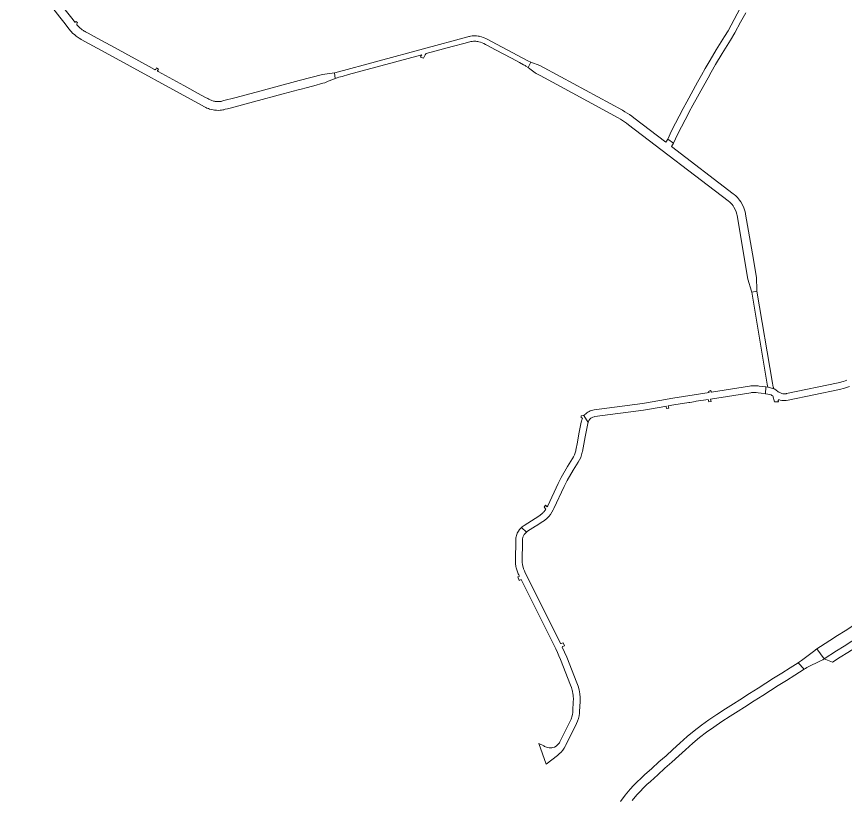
# Model space of a CAD drawing. Header units: inches. Extents: x 704148 to 723432, y 7075344 to 7101810.
# Drawn here: x 712605 to 715544, y 7094592 to 7097368 of the extents above; entities that cross this region are included whole.
import ezdxf

# ---------------------------------------------------------------- set-up
doc = ezdxf.new("R2010")
doc.units = ezdxf.units.IN
doc.header["$MEASUREMENT"] = 0
doc.layers.add('gisdb.gisadmin', color=7, linetype='Continuous', lineweight=9, true_color=0xccf5fc)

msp = doc.modelspace()

# ---------------------------------------------------------------- linework, layer by layer
at = {"layer": 'gisdb.gisadmin'}
for points in [[(712777.6842, 7097391.8998), (712805.3926, 7097356.1188), (712811.7058, 7097347.9663), (712811.9629, 7097347.7328), (712812.2844, 7097347.6013), (712812.8014, 7097347.6262), (712813.1753, 7097347.8443), (712813.3267, 7097348.0212), (712815.1889, 7097350.7951), (712821.529, 7097346.4721), (712818.7882, 7097342.2176), (712818.3846, 7097341.2571), (712818.378, 7097339.9585), (712818.7718, 7097338.9939), (712819.0755, 7097338.5889), (712820.265, 7097337.1998), (712821.4801, 7097335.8299), (712823.35, 7097333.8127), (712825.2751, 7097331.8428), (712826.5882, 7097330.5569), (712828.601, 7097328.6706), (712830.6638, 7097326.8373), (712833.4883, 7097324.4787), (712835.6594, 7097322.7765), (712837.8731, 7097321.1333), (712840.1269, 7097319.5508), (712842.4184, 7097318.0303), (712844.745, 7097316.5731), (712845.5279, 7097316.1016), (712847.8972, 7097314.7307), (712849.7202, 7097313.7267), (712851.6462, 7097312.6741), (712859.3501, 7097308.4636), (712890.1657, 7097291.6217), (712951.7969, 7097257.9378), (713075.0592, 7097190.5701), (713094.5704, 7097179.9065), (713095.3007, 7097179.6238), (713096.0794, 7097179.5398), (713097.3403, 7097179.8505), (713098.1795, 7097180.4679), (713098.5062, 7097180.8762), (713098.6915, 7097181.1955), (713100.8517, 7097185.5086), (713107.7054, 7097181.9211), (713105.3793, 7097177.303), (713105.0793, 7097176.3052), (713105.2098, 7097175.0131), (713105.7032, 7097174.0955), (713106.0616, 7097173.7147), (713106.6199, 7097173.3209), (713198.3216, 7097123.2024), (713259.9527, 7097089.5185), (713275.3605, 7097081.0975), (713283.0644, 7097076.887), (713286.9164, 7097074.7818), (713291.313, 7097072.5019), (713294.3872, 7097071.1428), (713297.5506, 7097069.9378), (713302.9893, 7097068.2931), (713306.3315, 7097067.5351), (713308.584, 7097067.1283), (713311.9891, 7097066.6681), (713317.6982, 7097066.3061), (713323.3916, 7097066.4496), (713326.7725, 7097066.7741), (713330.1104, 7097067.2724), (713332.3054, 7097067.6984), (713336.7019, 7097068.7823), (713340.2676, 7097069.7338), (713378.3019, 7097079.8838), (713454.3706, 7097100.1838), (713606.5078, 7097140.7837), (713689.5899, 7097162.9346), (713731.7052, 7097168.1448), (713734.2204, 7097148.4429), (713725.885, 7097144.9405), (713710.1545, 7097138.3308), (713702.2892, 7097135.026), (713697.3734, 7097132.9605), (713691.4331, 7097131.3623), (713659.2811, 7097122.7821), (713627.1291, 7097114.2019), (713619.0911, 7097112.0568), (713603.2169, 7097107.8206), (713550.6021, 7097093.7796), (713445.3724, 7097065.6976), (713366.4501, 7097044.6361), (713353.2964, 7097041.1258), (713345.0753, 7097038.9319), (713340.2017, 7097037.6956), (713336.8483, 7097036.9922), (713331.1688, 7097036.0831), (713326.5605, 7097035.6005), (713320.7448, 7097035.3119), (713313.7273, 7097035.4358), (713306.7211, 7097036.077), (713302.0848, 7097036.7903), (713295.2237, 7097038.2814), (713289.6262, 7097039.8987), (713285.2481, 7097041.428), (713279.9237, 7097043.6198), (713275.7985, 7097045.585), (713271.3447, 7097047.9645), (713260.6875, 7097053.7891), (712919.657, 7097240.1757), (712833.929, 7097287.0298), (712832.7229, 7097287.6985), (712827.0882, 7097291.0429), (712822.9589, 7097293.7367), (712820.257, 7097295.6186), (712816.2871, 7097298.5668), (712809.9118, 7097303.8014), (712805.0494, 7097308.2615), (712797.1016, 7097316.5956), (712796.0282, 7097317.8366), (712791.8763, 7097322.9418), (712787.0849, 7097329.129), (712777.5023, 7097341.5034), (712758.337, 7097366.2523), (712605.0147, 7097564.2432)], [(715190.09, 7097380.81), (715171.86, 7097347.76), (715151.47, 7097310.45), (715136.7171, 7097284.1408), (715136.46, 7097283.71), (715125.01, 7097264.92), (715106.96, 7097236.73), (715083.68, 7097198.33), (715067.87, 7097171.23), (715056.51, 7097150.84), (715041.44, 7097123.77), (715003.199, 7097053.7458), (714990.0404, 7097029.6335), (714989.8562, 7097029.3081), (714948.6824, 7096949.5992), (714934.6428, 7096919.1848), (714914.036, 7096933.3978), (714927.2883, 7096962.5333), (714968.2026, 7097041.8057), (714981.2541, 7097065.7216), (715019.5398, 7097135.8275), (715033.1705, 7097160.3134), (715046.1056, 7097183.5323), (715046.2499, 7097183.7845), (715063.7022, 7097213.6372), (715085.4718, 7097249.5073), (715103.5879, 7097277.8085), (715103.7339, 7097278.0481), (715115.1078, 7097296.7163), (715128.2624, 7097317.4292), (715170.5681, 7097397.1618)], [(715558.2586, 7096056.4256), (715540.9196, 7096050.3372), (715523.1622, 7096045.796), (715340.1954, 7096007.4222), (715333.7771, 7096006.4346), (715328.5419, 7096006.1464), (715323.3016, 7096006.3155), (715318.096, 7096006.9408), (715312.9647, 7096008.0173), (715307.9467, 7096009.537), (715307.105, 7096009.0071), (715306.8588, 7096008.7838), (715306.4292, 7096008.2774), (715306.094, 7096007.704), (715305.9652, 7096007.3976), (715305.7448, 7096006.4278), (715305.7412, 7096005.7637), (715305.8043, 7096005.319), (715306.6619, 7096001.9162), (715292.7803, 7096001.3996), (715286.0938, 7096022.5929), (715283.1418, 7096024.4374), (715280.0404, 7096026.0176), (715273.4843, 7096028.3391), (715269.1659, 7096029.2048), (715260.6951, 7096030.4212), (715261.4509, 7096054.5588), (715268.7714, 7096053.5076), (715291.1514, 7096047.3144), (715292.9353, 7096046.4237), (715294.7063, 7096045.4687), (715296.4464, 7096044.4583), (715298.1538, 7096043.3937), (715299.8269, 7096042.2758), (715303.0633, 7096039.8849), (715305.6001, 7096037.8215), (715307.6332, 7096036.3405), (715308.6872, 7096035.654), (715310.8637, 7096034.3933), (715313.1228, 7096033.2871), (715315.4534, 7096032.341), (715317.8442, 7096031.5594), (715321.518, 7096030.7037), (715322.7599, 7096030.5044), (715326.5169, 7096030.1674), (715329.0322, 7096030.1616), (715332.7907, 7096030.4809), (715334.0121, 7096030.693), (715334.0336, 7096030.6745), (715334.4869, 7096030.7754), (715335.2537, 7096030.9462), (715335.269, 7096030.9112), (715518.2359, 7096069.285), (715524.4989, 7096070.7118), (715530.709, 7096072.3539), (715536.8586, 7096074.2094), (715542.9406, 7096076.276), (715548.9477, 7096078.5512)], [(715566.8765, 7095152.7435), (715539.099, 7095135.3283), (715511.562, 7095118.3389), (715468.6672, 7095090.3943), (715442.2291, 7095125.8832), (715455.8465, 7095134.5554), (715487.998, 7095155.5011), (715515.861, 7095172.6917), (715543.1435, 7095189.7965), (715570.2991, 7095207.5628)], [(714745.6946, 7094585.0268), (714762.9009, 7094606.9031), (714762.9045, 7094606.9075), (714780.7237, 7094628.2876), (714780.7305, 7094628.2954), (714792.9372, 7094641.4857), (714792.9412, 7094641.49), (714805.5283, 7094654.3177), (714805.5325, 7094654.3218), (714818.4892, 7094666.7761), (714818.4935, 7094666.7801), (714831.8092, 7094678.8506), (714857.2175, 7094701.6487), (714882.3496, 7094725.3137), (714882.3565, 7094725.3199), (714907.767, 7094747.1132), (714931.8354, 7094769.3608), (714931.8378, 7094769.3629), (714956.3909, 7094791.3453), (714983.0562, 7094815.1093), (714983.0611, 7094815.1135), (715007.216, 7094835.2866), (715007.221, 7094835.2906), (715033.313, 7094855.6944), (715033.3224, 7094855.7014), (715059.5615, 7094873.8576), (715088.2817, 7094893.5013), (715088.2851, 7094893.5036), (715117.9685, 7094912.9227), (715146.5707, 7094931.1975), (715146.5738, 7094931.1995), (715169.066, 7094945.0009), (715204.1819, 7094967.2149), (715233.8022, 7094986.0497), (715289.0184, 7095021.453), (715318.5348, 7095039.9906), (715347.4079, 7095058.5263), (715376.1062, 7095076.5926), (715398.0349, 7095054.0127), (715397.9901, 7095053.9741), (715363.9321, 7095032.5337), (715335.0452, 7095013.9894), (715305.5216, 7094995.447), (715250.3778, 7094960.0903), (715220.6781, 7094941.2051), (715185.354, 7094918.8592), (715162.9194, 7094905.0931), (715134.6915, 7094887.0573), (715105.4101, 7094867.9014), (715077.0185, 7094848.4824), (715051.5824, 7094830.882), (715026.5815, 7094811.3313), (715003.1814, 7094791.7886), (714976.9091, 7094768.3747), (714976.1921, 7094767.7328), (714952.5634, 7094746.5782), (714928.2558, 7094724.1093), (714928.2502, 7094724.1044), (714902.947, 7094702.4031), (714878.0642, 7094678.973), (714878.0607, 7094678.9697), (714852.2701, 7094655.8288), (714839.6508, 7094644.396), (714827.3718, 7094632.6021), (714815.4418, 7094620.4552), (714803.8725, 7094607.9676), (714787.0795, 7094587.8196)]]:
    msp.add_lwpolyline(points, dxfattribs=at)
for points in [[(713731.7052, 7097168.1448), (713732.8268, 7097168.2836), (714205.4655, 7097296.2825), (714208.4424, 7097297.0342), (714211.4433, 7097297.6832), (714214.4647, 7097298.229), (714220.5547, 7097299.0082), (714229.754, 7097299.39), (714235.8876, 7097299.1182), (714241.9882, 7097298.4265), (714245.0171, 7097297.9241), (714248.0269, 7097297.3182), (714253.9755, 7097295.7985), (714259.8059, 7097293.8745), (714262.6682, 7097292.7637), (714268.2701, 7097290.2509), (714271.0031, 7097288.8519), (714417.3064, 7097210.7652), (714428.0125, 7097206.6808), (714418.3583, 7097186.7141), (714410.4902, 7097192.4526), (714408.3414, 7097194.0131), (714406.2327, 7097195.1386), (714402.6811, 7097197.0342), (714388.4749, 7097204.6166), (714360.0624, 7097219.7812), (714303.2374, 7097250.1106), (714274.8249, 7097265.2752), (714267.7218, 7097269.0664), (714261.4578, 7097272.406), (714255.3323, 7097275.236), (714249.7004, 7097277.244), (714243.8718, 7097278.7779), (714240.476, 7097279.431), (714237.0479, 7097279.9175), (714233.5997, 7097280.235), (714229.2803, 7097280.3932), (714224.9735, 7097280.2872), (714219.8554, 7097279.8169), (714215.659, 7097279.1473), (714211.5479, 7097278.2355), (714206.8667, 7097276.9776), (714195.3945, 7097273.8707), (714149.5054, 7097261.4431), (714056.8437, 7097236.3487), (714054.137, 7097231.6971), (714047.4571, 7097220.2175), (714037.2227, 7097224.4635), (714038.8877, 7097227.4877), (714041.4746, 7097232.1865), (713782.3927, 7097162.0225), (713759.4482, 7097155.8087), (713747.9759, 7097152.7018), (713742.2398, 7097151.1484), (713737.6828, 7097149.8978), (713734.2204, 7097148.4429)], [(714418.3583, 7097186.7141), (714428.0125, 7097206.6808), (714459.7754, 7097194.5633), (714535.0768, 7097153.6771), (714752.8533, 7097035.4315), (714761.3759, 7097030.6314), (714769.7457, 7097025.5694), (714777.9546, 7097020.2504), (714785.9946, 7097014.6795), (714793.858, 7097008.8621), (714906.622, 7096922.7017), (714914.036, 7096933.3978), (714934.6428, 7096919.1848), (714927.1797, 7096906.994), (715146.3017, 7096739.568), (715149.3901, 7096737.1237), (715155.308, 7096731.9264), (715160.858, 7096726.338), (715168.437, 7096717.279), (715172.9582, 7096710.8298), (715178.8901, 7096700.6161), (715183.7479, 7096689.85), (715187.4808, 7096678.6441), (715189.3247, 7096670.9869), (715190.0497, 7096667.1156), (715213.8522, 7096526.8512), (715228.2182, 7096442.0755), (715229.746, 7096397.3292), (715230.224, 7096394.5122), (715211.5258, 7096391.133), (715211.0138, 7096394.1504), (715197.6248, 7096437.1872), (715159.4867, 7096661.9291), (715158.3295, 7096667.5739), (715155.8796, 7096675.8605), (715152.5963, 7096683.8536), (715148.5137, 7096691.4695), (715145.3688, 7096696.2978), (715141.9022, 7096700.9005), (715134.0696, 7096709.3448), (715127.4806, 7096714.9354), (714775.0369, 7096984.2295), (714767.946, 7096989.4754), (714753.2937, 7096999.2952), (714745.7464, 7097003.8598), (714738.0611, 7097008.1883), (714520.2846, 7097126.4339), (714461.6008, 7097158.3191), (714446.9279, 7097166.2868), (714444.0226, 7097167.9963), (714438.728, 7097171.8578), (714424.6091, 7097182.1552)], [(715268.7744, 7096053.7687), (715268.7674, 7096053.8171), (715268.6789, 7096054.332), (715266.8709, 7096064.9928), (715211.5258, 7096391.133), (715230.224, 7096394.5122), (715285.6191, 7096068.0775), (715288.0001, 7096054.0467), (715288.2567, 7096052.8526), (715288.6165, 7096051.6855), (715289.0766, 7096050.5541), (715289.6336, 7096049.4672), (715290.2832, 7096048.4329), (715291.1514, 7096047.3144), (715268.7714, 7096053.5076), (715268.78, 7096053.5944), (715268.781, 7096053.6817)], [(714631.1314, 7095928.0953), (714615.6815, 7095953.6763), (714617.3661, 7095954.1737), (714618.1294, 7095954.596), (714620.2507, 7095956.3343), (714623.2489, 7095959.3286), (714626.8399, 7095962.3643), (714630.6818, 7095965.0755), (714634.7453, 7095967.4415), (714638.9996, 7095969.4443), (714643.4123, 7095971.0687), (714647.9498, 7095972.3024), (714652.5802, 7095973.1155), (714824.2885, 7095996.362), (714885.9384, 7096006.7288), (714931.3814, 7096014.914), (715060.7995, 7096035.2081), (715058.4291, 7096038.4072), (715065.1503, 7096041.7772), (715068.8866, 7096036.4762), (715204.2261, 7096057.6989), (715207.963, 7096058.2216), (715211.7151, 7096058.6203), (715215.4784, 7096058.8944), (715219.2487, 7096059.0438), (715223.0219, 7096059.0682), (715226.7938, 7096058.9675), (715230.5603, 7096058.7421), (715234.3173, 7096058.3919), (715238.0606, 7096057.9175), (715248.5297, 7096056.4142), (715261.4509, 7096054.5588), (715260.6951, 7096030.4212), (715245.1184, 7096032.6579), (715234.6493, 7096034.1612), (715226.8449, 7096034.9363), (715219.0027, 7096035.0282), (715211.1823, 7096034.4363), (715207.9441, 7096033.9886), (715065.4706, 7096011.6473), (715065.4379, 7096010.7822), (715067.2754, 7096002.9739), (715059.2734, 7096001.4572), (715057.4809, 7096009.8687), (715057.255, 7096010.359), (715014.8165, 7096003.6982), (715011.8348, 7096002.8318), (714992.0603, 7095999.7309), (714988.6879, 7095999.6009), (714935.0994, 7095991.2037), (714915.8507, 7095987.9906), (714915.7954, 7095987.4715), (714917.1644, 7095979.0568), (714909.573, 7095977.722), (714908.1552, 7095985.763), (714907.8408, 7095986.5383), (714890.6561, 7095983.1918), (714827.5055, 7095972.5993), (714655.7953, 7095949.3676), (714653.2302, 7095948.8905), (714648.2652, 7095947.305), (714643.6511, 7095944.8815), (714641.5199, 7095943.3775), (714637.6902, 7095939.8423), (714634.5325, 7095935.6958), (714633.2366, 7095933.4321), (714631.2598, 7095928.6096)], [(714412.9026, 7095539.9359), (714395.4433, 7095556.587), (714395.5218, 7095556.666), (714397.1588, 7095558.1033), (714400.5749, 7095560.8065), (714404.1673, 7095563.2706), (714456.675, 7095596.714), (714461.5686, 7095600.0734), (714463.9256, 7095601.8776), (714466.219, 7095603.762), (714468.4462, 7095605.7243), (714470.6043, 7095607.7622), (714472.691, 7095609.8733), (714474.7036, 7095612.0551), (714476.6398, 7095614.305), (714478.4973, 7095616.6202), (714480.2739, 7095618.9981), (714481.9675, 7095621.4358), (714475.138, 7095628.2907), (714480.407, 7095635.4609), (714486.5771, 7095629.1667), (714488.5571, 7095633.1664), (714524.9312, 7095711.7493), (714535.7243, 7095733.682), (714558.1845, 7095772.4822), (714576.0385, 7095800.4385), (714579.8015, 7095806.9392), (714582.9835, 7095813.7431), (714585.5605, 7095820.7985), (714587.5127, 7095828.0516), (714588.0664, 7095830.7346), (714593.3824, 7095858.7575), (714598.9902, 7095888.3187), (714606.8534, 7095929.7689), (714607.7186, 7095933.5735), (714609.1239, 7095938.0607), (714610.9815, 7095942.5697), (714611.1008, 7095943.254), (714611.0316, 7095943.7715), (714610.7369, 7095944.4004), (714610.5123, 7095944.6671), (714609.7812, 7095945.1308), (714609.2713, 7095945.2429), (714608.8701, 7095945.2368), (714607.3728, 7095945.0629), (714607.3917, 7095952.4388), (714614.0353, 7095953.1901), (714615.6815, 7095953.6763), (714631.1314, 7095928.0953), (714630.4326, 7095925.2958), (714621.2931, 7095877.1179), (714616.3638, 7095851.1334), (714611.6455, 7095826.2616), (714610.938, 7095822.8307), (714608.4415, 7095813.5558), (714605.1463, 7095804.5337), (714601.0772, 7095795.8332), (714596.2653, 7095787.5205), (714578.4109, 7095759.5643), (714557.0001, 7095722.576), (714546.711, 7095701.6676), (714510.3359, 7095623.0852), (714508.0757, 7095618.4861), (714503.2723, 7095610.1685), (714497.7623, 7095602.3011), (714491.5876, 7095594.9439), (714484.7951, 7095588.1529), (714477.4366, 7095581.9797), (714469.5681, 7095576.4713), (714466.6237, 7095574.5959), (714464.2816, 7095572.6456), (714447.399, 7095561.8927), (714444.3602, 7095560.4244), (714417.0603, 7095543.0278), (714414.2088, 7095541.0316)], [(714412.9026, 7095539.9359), (714411.5421, 7095538.7945), (714409.0805, 7095536.3334), (714404.846, 7095530.8161), (714401.6339, 7095524.6472), (714400.443, 7095521.3764), (714398.937, 7095514.5864), (714398.6332, 7095511.1189), (714397.7816, 7095432.4791), (714398.6888, 7095424.6889), (714402.5176, 7095409.4933), (714405.4101, 7095402.2034), (714407.0133, 7095398.8174), (714533.7223, 7095145.0127), (714536.2549, 7095145.0374), (714542.9155, 7095147.333), (714547.6806, 7095136.644), (714541.8081, 7095134.5006), (714540.9741, 7095133.8723), (714540.0119, 7095132.3684), (714555.7422, 7095096.7534), (714591.8289, 7095005.807), (714595.9332, 7094994.1749), (714599.4838, 7094980.6668), (714601.8436, 7094966.9007), (714602.9947, 7094952.9813), (714602.9282, 7094939.0145), (714601.2468, 7094904.2983), (714600.7321, 7094897.7368), (714599.2795, 7094888.2422), (714597.0049, 7094878.9105), (714593.9257, 7094869.8124), (714590.0652, 7094861.0174), (714552.1221, 7094783.9011), (714551.0572, 7094781.7979), (714546.5547, 7094774.0016), (714541.3898, 7094766.6274), (714535.6019, 7094759.7314), (714529.235, 7094753.3661), (714522.3375, 7094747.5799), (714483.1277, 7094717.501), (714456.1847, 7094790.4512), (714474.6144, 7094781.8743), (714477.3699, 7094780.0312), (714480.2756, 7094778.4353), (714483.3092, 7094777.0987), (714486.4479, 7094776.0316), (714492.9438, 7094774.7362), (714496.2517, 7094774.5177), (714502.8615, 7094774.9477), (714506.1132, 7094775.5929), (714512.3866, 7094777.719), (714518.1954, 7094780.9022), (714520.8698, 7094782.8611), (714525.6568, 7094787.4393), (714529.5762, 7094792.7791), (714531.1954, 7094795.732), (714568.5307, 7094871.6129), (714570.9396, 7094876.9614), (714572.0061, 7094879.6941), (714573.8566, 7094885.2604), (714574.6387, 7094888.0877), (714575.9116, 7094893.8138), (714576.7917, 7094899.6133), (714577.0831, 7094902.5322), (714577.2749, 7094905.4593), (714578.9563, 7094940.1755), (714579.099, 7094944.6343), (714579.0956, 7094949.0953), (714578.6502, 7094958.0051), (714578.2088, 7094962.4443), (714577.6221, 7094966.8666), (714576.0157, 7094975.6417), (714574.9977, 7094979.985), (714573.8379, 7094984.2927), (714572.5375, 7094988.56), (714569.5208, 7094996.9554), (714533.4342, 7095087.9018), (714528.1545, 7095100.6749), (714522.5139, 7095113.2927), (714516.5168, 7095125.7451), (714393.6632, 7095371.8272), (714387.2407, 7095368.8321), (714381.8705, 7095381.0397), (714387.6288, 7095383.9144), (714385.5405, 7095388.0974), (714383.8631, 7095391.6058), (714382.3066, 7095395.1694), (714380.8725, 7095398.7841), (714379.5627, 7095402.4456), (714378.3787, 7095406.1497), (714377.3218, 7095409.8921), (714376.3932, 7095413.6683), (714375.5941, 7095417.4741), (714374.9254, 7095421.3049), (714374.3879, 7095425.1563), (714373.9821, 7095429.0238), (714373.7086, 7095432.9029), (714373.5677, 7095436.7891), (714373.5595, 7095440.6779), (714374.6022, 7095510.3308), (714374.672, 7095512.5081), (714375.0338, 7095516.8493), (714375.3255, 7095519.0081), (714376.1287, 7095523.2897), (714377.2217, 7095527.5066), (714378.5995, 7095531.6392), (714380.2557, 7095535.6684), (714382.1825, 7095539.5753), (714384.371, 7095543.3419), (714388.122, 7095548.6905), (714390.9178, 7095552.0312), (714395.4433, 7095556.587)], [(715525.4861, 7095096.3794), (715497.5767, 7095078.1972), (715468.6672, 7095090.3943), (715511.562, 7095118.3389), (715539.099, 7095135.3283), (715566.8765, 7095152.7435), (715594.4409, 7095170.7772), (715620.7699, 7095188.1105), (715646.6568, 7095204.7626), (715682.2883, 7095226.4756), (715709.9501, 7095243.4136), (715714.861, 7095246.5825), (715715.2538, 7095216.1741), (715695.8656, 7095204.3023), (715660.4567, 7095182.7248), (715634.9516, 7095166.3184), (715608.7376, 7095149.0607), (715582.2748, 7095131.7476), (715552.7509, 7095113.2008)], [(715468.6672, 7095090.3943), (715463.5452, 7095087.2722), (715458.2452, 7095084.4628), (715406.9953, 7095059.2358), (715402.3729, 7095056.8086), (715398.0349, 7095054.0127), (715376.1062, 7095076.5926), (715381.1653, 7095079.6272), (715388.0289, 7095084.4887), (715434.7657, 7095120.6368), (715438.4376, 7095123.3452), (715442.2291, 7095125.8832)]]:
    msp.add_lwpolyline(points, close=True, dxfattribs=at)

doc.saveas('drawing.dxf')
